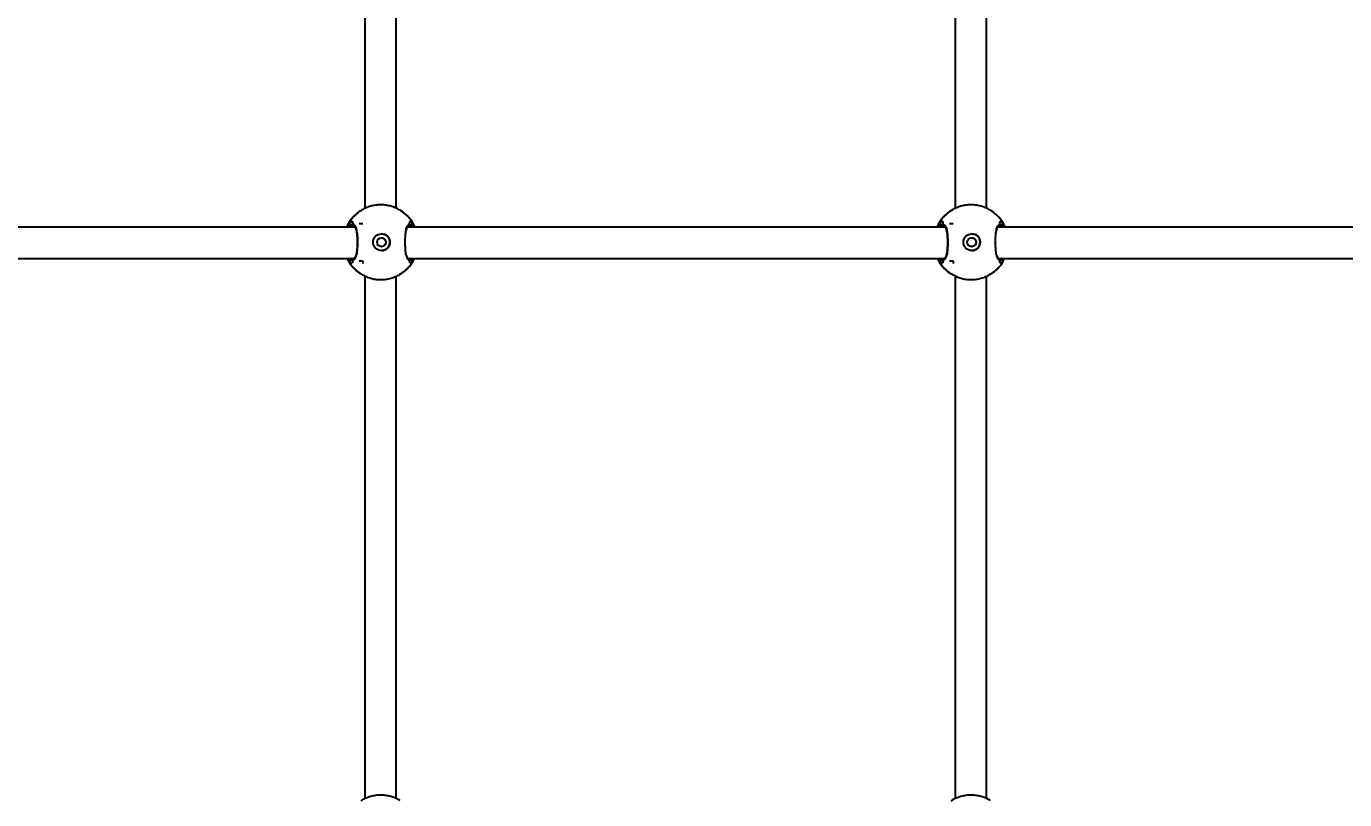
# Model space of a CAD drawing. Header units: millimetres. Extents: x -3365 to 2979, y -3775 to 2808.
# Drawn here: x -451 to 219, y -425 to -32 of the extents above; entities that cross this region are included whole.
import ezdxf

# ---------------------------------------------------------------- set-up
doc = ezdxf.new("R2010")
doc.units = ezdxf.units.MM
for name, color, linetype in [('DIKOM_ОБЪЕКТ', 7, 'Continuous'), ('DIKOM_РАЗМЕР_ЗОНА', 7, 'Continuous'), ('DIKOM_РАЗМЕР_ОБЪЕКТА', 7, 'Continuous')]:
    doc.layers.add(name, color=color, linetype=linetype)
doc.styles.add('style1', font='arial.ttf', dxfattribs={"width": 0.8})
doc.dimstyles.new('1-50', dxfattribs={"dimtxt": 300, "dimasz": 200, "dimexe": 100, "dimexo": 0, "dimgap": 100, "dimtad": 1, "dimdec": 0, "dimtxsty": 'style1', "dimcen": 0, "dimclrd": 7, "dimclre": 7, "dimadec": 1, "dimazin": 2, "dimtfac": 1, "dimtdec": 0, "dimtmove": 0, "dimatfit": 3, "dimfxl": 0, "dimlwd": 25, "dimlwe": 18, "dimarcsym": 0})

# ---------------------------------------------------------------- blocks, each defined once
blk = doc.blocks.new('*D10')
at = {"layer": 'Defpoints', "color": 0, "transparency": 16777216}
for p in [(-921.14, 1308.33), (-1680.72, -1441.67), (325.78, -1441.67)]:
    blk.add_point(p, dxfattribs=at)
at = {"layer": 'DIKOM_РАЗМЕР_ОБЪЕКТА', "color": 7, "lineweight": 18, "transparency": 16777216}
for p, q in [((-921.14, 1308.33), (-1780.72, 1308.33)), ((325.78, -1441.67), (-1780.72, -1441.67))]:
    blk.add_line(p, q, dxfattribs=at)
at = {"layer": 'DIKOM_РАЗМЕР_ОБЪЕКТА', "color": 7, "lineweight": 25, "transparency": 16777216}
blk.add_line((-1680.72, 1108.33), (-1680.72, -1241.67), dxfattribs=at)
at = {"layer": 'DIKOM_РАЗМЕР_ОБЪЕКТА', "color": 7, "transparency": 16777216}
for points in [[(-1714.05, 1108.33), (-1647.38, 1108.33), (-1680.72, 1308.33)], [(-1714.05, -1241.67), (-1647.38, -1241.67), (-1680.72, -1441.67)]]:
    blk.add_solid(points, dxfattribs=at)
at = {"layer": 'DIKOM_РАЗМЕР_ОБЪЕКТА', "color": 0, "transparency": 16777216, "insert": (-1933.89, 16.54), "char_height": 300, "attachment_point": 5, "rotation": 90, "style": 'style1'}
blk.add_mtext('2750', dxfattribs=at)
blk = doc.blocks.new('*D12')
at = {"layer": 'Defpoints', "color": 0, "transparency": 16777216}
for p in [(-2915.08, 2808.33), (772.79, 2808.33), (178.86, -2941.67)]:
    blk.add_point(p, dxfattribs=at)
at = {"layer": 'DIKOM_РАЗМЕР_ЗОНА', "color": 7, "lineweight": 18, "transparency": 16777216}
for p, q in [((772.79, 2808.33), (-3015.08, 2808.33)), ((178.86, -2941.67), (-3015.08, -2941.67))]:
    blk.add_line(p, q, dxfattribs=at)
at = {"layer": 'DIKOM_РАЗМЕР_ЗОНА', "color": 7, "lineweight": 25, "transparency": 16777216}
blk.add_line((-2915.08, -2741.67), (-2915.08, 2608.33), dxfattribs=at)
at = {"layer": 'DIKOM_РАЗМЕР_ЗОНА', "color": 7, "transparency": 16777216}
for points in [[(-2948.41, 2608.33), (-2881.74, 2608.33), (-2915.08, 2808.33)], [(-2948.41, -2741.67), (-2881.74, -2741.67), (-2915.08, -2941.67)]]:
    blk.add_solid(points, dxfattribs=at)
at = {"layer": 'DIKOM_РАЗМЕР_ЗОНА', "color": 0, "transparency": 16777216, "insert": (-3168.25, 58.33), "char_height": 300, "attachment_point": 5, "rotation": 90, "style": 'style1'}
blk.add_mtext('5750', dxfattribs=at)

msp = doc.modelspace()

# ---------------------------------------------------------------- linework, layer by layer
at = {"layer": 'DIKOM_ОБЪЕКТ'}
for p, q in [((-279.15, 141.47), (-279.15, -124.26)), ((-263.15, -124.09), (-263.15, 141.35)), ((20.85, 141.47), (20.85, -124.26)), ((36.85, -124.09), (36.85, 141.35)), ((-281.25, -125.39), (-280.57, -125.31)), ((-260.8, -125.39), (-260.75, -125.39)), ((18.75, -125.39), (19.43, -125.31)), ((39.2, -125.39), (39.25, -125.39)), ((-284.16, -133.7), (-557.42, -133.7)), ((-286.44, -132.38), (-285.52, -132.14)), ((-285.25, -132.92), (-285.13, -132.91)), ((-281.93, -131.89), (-280.08, -131.89)), ((15.84, -133.7), (-257.42, -133.7)), ((-256.56, -132.92), (-256.48, -132.91)), ((-256.17, -132.14), (-255.31, -132.41)), ((-254.99, -131.2), (-254.92, -131.55)), ((13.56, -132.38), (14.48, -132.14)), ((14.75, -132.92), (14.87, -132.91)), ((18.07, -131.89), (19.92, -131.89)), ((315.84, -133.7), (42.58, -133.7)), ((43.44, -132.92), (43.52, -132.91)), ((43.83, -132.14), (44.69, -132.41)), ((45.01, -131.2), (45.08, -131.55)), ((-556.93, -149.7), (-284.7, -149.7)), ((-286.12, -149.56), (-285.32, -149.86)), ((-285.13, -149.87), (-285.31, -149.85)), ((-281.93, -150.89), (-280.08, -150.89)), ((-280.08, -150.89), (-280.08, -152.26)), ((-256.93, -149.7), (15.3, -149.7)), ((-255.22, -150.29), (-256.17, -150.63)), ((-256.05, -149.7), (-255.38, -149.49)), ((-254.92, -151.23), (-254.99, -151.57)), ((13.88, -149.56), (14.68, -149.86)), ((14.87, -149.87), (14.69, -149.85)), ((18.07, -150.89), (19.92, -150.89)), ((19.92, -150.89), (19.92, -152.26)), ((43.07, -149.7), (315.3, -149.7)), ((43.55, -149.83), (44.62, -149.49)), ((44.78, -150.29), (43.83, -150.63)), ((45.08, -151.23), (45.01, -151.57)), ((-285, -154.19), (-284.74, -154.47)), ((-281.25, -157.39), (-280.57, -157.47)), ((-279.15, -158.53), (-279.15, -424.26)), ((-263.15, -424.09), (-263.15, -158.65)), ((-261.57, -157.47), (-260.75, -157.39)), ((15, -154.19), (15.26, -154.47)), ((18.75, -157.39), (19.43, -157.47)), ((20.85, -158.53), (20.85, -424.26)), ((36.85, -424.09), (36.85, -158.65)), ((38.43, -157.47), (39.25, -157.39))]:
    msp.add_line(p, q, dxfattribs=at)
for centre, radius in [((-270.64, -141.39), 4.25), ((-270.68, -141.39), 2.25), ((29.36, -141.39), 4.25), ((29.32, -141.39), 2.25)]:
    msp.add_circle(centre, radius, dxfattribs=at)
for centre, radius, start, end in [((-271, -141.39), 19, 122.65256, 147.35398), ((-271, -141.39), 19, 32.64459, 57.34887), ((29, -141.39), 19, 122.6506, 147.35534), ((29, -141.39), 19, 32.64466, 57.3494), ((-270.97, -141.36), 18.63, 144.3858, 149.43456), ((-271, -141.29), 17.16, 144.95184, 147.80965), ((-270.7, -141.29), 17.16, 32.19035, 35.04816), ((-270.9, -141.36), 18.63, 30.56544, 35.6142), ((29.1, -141.41), 18.71, 144.39664, 149.42372), ((29.18, -141.41), 17.38, 144.96963, 147.79186), ((29.36, -141.25), 17.09, 32.18449, 35.05402), ((29.09, -141.37), 18.65, 30.57141, 35.61521), ((-270.64, -141.39), 4.25, 359.9989, 89.99387), ((29.36, -141.39), 4.25, 359.99752, 89.99445), ((-270.64, -141.39), 4.25, 269.9987, 0.00692), ((29.36, -141.39), 4.25, 269.99813, 0.0083), ((-270.93, -141.39), 18.67, 210.56893, 215.60616), ((-271, -141.39), 19, 212.64487, 237.34859), ((-270.89, -141.42), 17.29, 212.20529, 215.04205), ((-271, -141.39), 19, 302.64997, 327.35656), ((-270.8, -141.42), 17.29, 324.95795, 327.79471), ((-270.93, -141.39), 18.67, 324.39384, 329.43107), ((29.14, -141.35), 18.75, 210.57977, 215.59532), ((29, -141.39), 19, 212.6435, 237.35055), ((29.29, -141.3), 17.51, 212.22316, 215.02419), ((29, -141.39), 19, 302.64945, 327.3565), ((29.25, -141.46), 17.22, 324.95212, 327.80053), ((29.05, -141.38), 18.69, 324.39283, 329.42511)]:
    msp.add_arc(centre, radius, start, end, dxfattribs=at)
for points, knots in [([(-281.3, -125.45), (-281.43, -125.52), (-282.21, -125.98), (-283.52, -127.05), (-285.16, -128.64), (-286.57, -130.43), (-287.65, -132.12), (-288.15, -133.25), (-288.35, -133.7)], [0, 0, 0, 0, 0.038969, 0.24813, 0.456371, 0.663079, 0.86703, 1, 1, 1, 1]), ([(-261.18, -125.12), (-261.84, -124.76), (-263.17, -124.01), (-265.35, -123.2), (-267.64, -122.64), (-270.03, -122.36), (-272.47, -122.39), (-274.93, -122.74), (-277.36, -123.43), (-279.48, -124.31), (-280.71, -125.08), (-281.21, -125.39)], [0, 0, 0, 0, 0.107113, 0.217064, 0.328828, 0.442382, 0.55776, 0.675059, 0.794452, 0.916227, 1, 1, 1, 1]), ([(-260.73, -125.43), (-260.87, -125.32), (-261.01, -125.21), (-261.17, -125.13), (-261.18, -125.12)], [0, 0, 0, 0, 0.963295, 1, 1, 1, 1]), ([(-254.97, -131.19), (-254.99, -131.16), (-255.35, -130.53), (-256.23, -129.39), (-257.66, -127.8), (-259.16, -126.46), (-260.25, -125.74), (-260.73, -125.43)], [0, 0, 0, 0, 0.012223, 0.264709, 0.524838, 0.791498, 1, 1, 1, 1]), ([(18.7, -125.45), (18.57, -125.52), (17.79, -125.98), (16.48, -127.05), (14.84, -128.64), (13.43, -130.43), (12.35, -132.12), (11.85, -133.25), (11.65, -133.7)], [0, 0, 0, 0, 0.038969, 0.24813, 0.45637, 0.663078, 0.867026, 1, 1, 1, 1]), ([(38.82, -125.12), (38.16, -124.76), (36.83, -124.01), (34.65, -123.2), (32.36, -122.64), (29.97, -122.36), (27.53, -122.39), (25.07, -122.74), (22.64, -123.43), (20.52, -124.31), (19.29, -125.08), (18.79, -125.39)], [0, 0, 0, 0, 0.107111, 0.217064, 0.328826, 0.442377, 0.557756, 0.675058, 0.794451, 0.91623, 1, 1, 1, 1]), ([(39.27, -125.43), (39.13, -125.32), (38.99, -125.21), (38.83, -125.13), (38.82, -125.12)], [0, 0, 0, 0, 0.963198, 1, 1, 1, 1]), ([(45.03, -131.19), (45.01, -131.16), (44.65, -130.53), (43.77, -129.39), (42.34, -127.8), (40.84, -126.46), (39.75, -125.74), (39.27, -125.43)], [0, 0, 0, 0, 0.012223, 0.264707, 0.52483, 0.7915, 1, 1, 1, 1]), ([(-287.93, -133.7), (-287.5, -133.15), (-287.01, -132.51), (-286.51, -132.4), (-286.44, -132.38)], [0, 0, 0, 0, 0.85841, 1, 1, 1, 1]), ([(-285.23, -132.94), (-285.56, -132.94), (-286.09, -132.94), (-286.62, -133.5), (-286.81, -133.7)], [0, 0, 0, 0, 0.63344, 1, 1, 1, 1]), ([(-286.11, -130.51), (-286.02, -130.67), (-285.83, -130.98), (-285.31, -131.28), (-285.05, -131.43)], [0, 0, 0, 0, 0.496571, 1, 1, 1, 1]), ([(-285.05, -131.43), (-285.31, -131.28), (-285.83, -130.98), (-286.02, -130.67), (-286.11, -130.51)], [0, 0, 0, 0, 0.496486, 1, 1, 1, 1]), ([(-285.24, -132.87), (-285.24, -132.87), (-285.3, -132.86), (-285.41, -132.78), (-285.54, -132.64), (-285.6, -132.47), (-285.6, -132.31), (-285.56, -132.2), (-285.53, -132.15), (-285.52, -132.14)], [0, 0, 0, 0, 0.003687, 0.219109, 0.428654, 0.623606, 0.804843, 0.979523, 1, 1, 1, 1]), ([(-285.52, -132.14), (-285.55, -132.19), (-285.59, -132.28), (-285.6, -132.45), (-285.56, -132.6), (-285.46, -132.74), (-285.32, -132.84), (-285.18, -132.9), (-285.08, -132.9), (-285.05, -132.9)], [0, 0, 0, 0, 0.145258, 0.290782, 0.434645, 0.582106, 0.738551, 0.906189, 1, 1, 1, 1]), ([(-285.52, -132.14), (-285.14, -132.27), (-284.34, -132.55), (-283.51, -134.29), (-283.09, -136.55), (-282.88, -139.12), (-282.83, -141.88), (-282.95, -144.93), (-283.29, -147.57), (-283.93, -149.52), (-284.73, -150.46), (-285.32, -150.59), (-285.52, -150.63)], [0, 0, 0, 0, 0.111434, 0.229359, 0.339013, 0.410113, 0.51671, 0.623259, 0.729394, 0.834804, 0.941414, 1, 1, 1, 1]), ([(-285.04, -132.94), (-284.98, -132.95), (-284.78, -132.98), (-284.46, -133.24), (-284.06, -133.8), (-283.7, -134.64), (-283.42, -135.75), (-283.21, -137.08), (-283.08, -138.56), (-283.01, -139.87), (-283.01, -140.66), (-283.01, -140.92)], [0, 0, 0, 0, 0.05631, 0.183682, 0.303648, 0.431187, 0.558268, 0.683795, 0.812724, 0.940876, 1, 1, 1, 1]), ([(-258.15, -135.45), (-258.12, -135.22), (-257.97, -134.17), (-257.44, -132.95), (-256.74, -132.24), (-256.28, -132.16), (-256.17, -132.14)], [0, 0, 0, 0, 0.10276, 0.487505, 0.879931, 1, 1, 1, 1]), ([(-258.04, -135.65), (-257.99, -135.42), (-257.88, -134.79), (-257.61, -134.01), (-257.26, -133.35), (-256.88, -133), (-256.67, -132.87), (-256.53, -132.9), (-256.52, -132.9)], [0, 0, 0, 0, 0.124983, 0.336784, 0.549209, 0.760544, 0.983632, 1, 1, 1, 1]), ([(-255.75, -130.51), (-255.82, -130.67), (-255.95, -130.98), (-256.42, -131.28), (-256.65, -131.43)], [0, 0, 0, 0, 0.496572, 1, 1, 1, 1]), ([(-255.75, -130.51), (-255.82, -130.67), (-255.95, -130.98), (-256.42, -131.28), (-256.65, -131.43)], [0, 0, 0, 0, 0.496572, 1, 1, 1, 1]), ([(-256.17, -132.14), (-256.15, -132.19), (-256.1, -132.28), (-256.1, -132.45), (-256.14, -132.6), (-256.24, -132.74), (-256.37, -132.84), (-256.52, -132.9), (-256.61, -132.9), (-256.65, -132.9)], [0, 0, 0, 0, 0.145261, 0.290784, 0.434635, 0.582098, 0.738546, 0.906187, 1, 1, 1, 1]), ([(-256.52, -132.88), (-256.5, -132.88), (-256.41, -132.87), (-256.28, -132.78), (-256.16, -132.64), (-256.1, -132.47), (-256.1, -132.31), (-256.14, -132.2), (-256.17, -132.15), (-256.17, -132.14)], [0, 0, 0, 0, 0.067209, 0.268905, 0.465058, 0.647609, 0.8173, 0.980828, 1, 1, 1, 1]), ([(-255.01, -133.7), (-255.17, -133.52), (-255.64, -132.95), (-256.12, -132.95), (-256.44, -132.96)], [0, 0, 0, 0, 0.319427, 1, 1, 1, 1]), ([(-255.31, -132.41), (-255.22, -132.43), (-254.78, -132.53), (-254.34, -133.18), (-253.99, -133.7)], [0, 0, 0, 0, 0.1993, 1, 1, 1, 1]), ([(-253.65, -133.7), (-253.77, -133.41), (-254.14, -132.54), (-254.64, -131.73), (-254.97, -131.19)], [0, 0, 0, 0, 0.33145, 1, 1, 1, 1]), ([(12.07, -133.7), (12.5, -133.15), (12.99, -132.51), (13.49, -132.4), (13.56, -132.38)], [0, 0, 0, 0, 0.858405, 1, 1, 1, 1]), ([(14.77, -132.94), (14.44, -132.94), (13.91, -132.94), (13.38, -133.5), (13.19, -133.7)], [0, 0, 0, 0, 0.633446, 1, 1, 1, 1]), ([(13.89, -130.51), (13.98, -130.67), (14.17, -130.98), (14.69, -131.28), (14.95, -131.43)], [0, 0, 0, 0, 0.496571, 1, 1, 1, 1]), ([(14.95, -131.43), (14.69, -131.28), (14.17, -130.98), (13.98, -130.67), (13.89, -130.51)], [0, 0, 0, 0, 0.496486, 1, 1, 1, 1]), ([(14.76, -132.87), (14.76, -132.87), (14.7, -132.86), (14.59, -132.78), (14.46, -132.64), (14.4, -132.47), (14.4, -132.31), (14.44, -132.2), (14.47, -132.15), (14.48, -132.14)], [0, 0, 0, 0, 0.003753, 0.219189, 0.428662, 0.623627, 0.804877, 0.979522, 1, 1, 1, 1]), ([(14.48, -132.14), (14.45, -132.19), (14.41, -132.28), (14.4, -132.45), (14.44, -132.6), (14.54, -132.74), (14.68, -132.84), (14.82, -132.9), (14.92, -132.9), (14.95, -132.9)], [0, 0, 0, 0, 0.145257, 0.290777, 0.434625, 0.582116, 0.738604, 0.906189, 1, 1, 1, 1]), ([(14.48, -132.14), (14.86, -132.27), (15.66, -132.55), (16.49, -134.29), (16.91, -136.55), (17.12, -139.12), (17.17, -141.88), (17.05, -144.93), (16.71, -147.57), (16.07, -149.52), (15.27, -150.46), (14.68, -150.59), (14.48, -150.63)], [0, 0, 0, 0, 0.111434, 0.229359, 0.339013, 0.410113, 0.516709, 0.623259, 0.729394, 0.834804, 0.941413, 1, 1, 1, 1]), ([(14.96, -132.94), (15.02, -132.95), (15.22, -132.98), (15.54, -133.24), (15.94, -133.8), (16.3, -134.64), (16.58, -135.75), (16.79, -137.08), (16.92, -138.56), (16.99, -139.87), (16.99, -140.66), (16.99, -140.92)], [0, 0, 0, 0, 0.05631, 0.183682, 0.303647, 0.431188, 0.558268, 0.683794, 0.812724, 0.940876, 1, 1, 1, 1]), ([(41.85, -135.45), (41.88, -135.22), (42.03, -134.17), (42.56, -132.95), (43.26, -132.24), (43.72, -132.16), (43.83, -132.14)], [0, 0, 0, 0, 0.102761, 0.487503, 0.879934, 1, 1, 1, 1]), ([(41.96, -135.65), (42.01, -135.42), (42.12, -134.79), (42.39, -134.01), (42.74, -133.35), (43.12, -133), (43.33, -132.87), (43.47, -132.9), (43.48, -132.9)], [0, 0, 0, 0, 0.124983, 0.336786, 0.549209, 0.760544, 0.983632, 1, 1, 1, 1]), ([(44.25, -130.51), (44.18, -130.67), (44.05, -130.98), (43.58, -131.28), (43.35, -131.43)], [0, 0, 0, 0, 0.49657, 1, 1, 1, 1]), ([(44.25, -130.51), (44.18, -130.67), (44.05, -130.98), (43.58, -131.28), (43.35, -131.43)], [0, 0, 0, 0, 0.49657, 1, 1, 1, 1]), ([(43.83, -132.14), (43.85, -132.19), (43.9, -132.28), (43.9, -132.45), (43.86, -132.6), (43.77, -132.74), (43.63, -132.84), (43.48, -132.9), (43.39, -132.9), (43.35, -132.9)], [0, 0, 0, 0, 0.145251, 0.290765, 0.434607, 0.58203, 0.738511, 0.906193, 1, 1, 1, 1]), ([(43.48, -132.88), (43.5, -132.88), (43.59, -132.87), (43.72, -132.78), (43.84, -132.64), (43.9, -132.47), (43.9, -132.31), (43.86, -132.2), (43.83, -132.15), (43.83, -132.14)], [0, 0, 0, 0, 0.067264, 0.268939, 0.465113, 0.647624, 0.817297, 0.98083, 1, 1, 1, 1]), ([(44.99, -133.7), (44.83, -133.52), (44.36, -132.95), (43.88, -132.95), (43.56, -132.96)], [0, 0, 0, 0, 0.319421, 1, 1, 1, 1]), ([(44.69, -132.41), (44.78, -132.43), (45.22, -132.53), (45.66, -133.18), (46.01, -133.7)], [0, 0, 0, 0, 0.199305, 1, 1, 1, 1]), ([(46.35, -133.7), (46.23, -133.41), (45.86, -132.54), (45.36, -131.73), (45.03, -131.19)], [0, 0, 0, 0, 0.331455, 1, 1, 1, 1]), ([(-270.73, -139.15), (-270.52, -139.16), (-270.06, -139.19), (-269.41, -139.52), (-268.87, -140.04), (-268.54, -140.7), (-268.5, -141.17), (-268.48, -141.39)], [0, 0, 0, 0, 0.181204, 0.388194, 0.601204, 0.818584, 1, 1, 1, 1]), ([(-257.8, -148.6), (-257.91, -148.34), (-258.24, -147.52), (-258.43, -145.55), (-258.57, -142.94), (-258.58, -140.17), (-258.48, -137.39), (-258.24, -136.03), (-258.15, -135.45)], [0, 0, 0, 0, 0.095457, 0.303915, 0.440558, 0.645592, 0.850384, 1, 1, 1, 1]), ([(29.27, -139.15), (29.48, -139.16), (29.94, -139.19), (30.59, -139.52), (31.13, -140.04), (31.46, -140.7), (31.5, -141.17), (31.52, -141.39)], [0, 0, 0, 0, 0.181235, 0.388193, 0.601213, 0.818583, 1, 1, 1, 1]), ([(42.2, -148.6), (42.09, -148.34), (41.76, -147.52), (41.57, -145.55), (41.43, -142.94), (41.42, -140.17), (41.52, -137.39), (41.76, -136.03), (41.85, -135.45)], [0, 0, 0, 0, 0.095457, 0.303915, 0.440558, 0.645592, 0.850384, 1, 1, 1, 1]), ([(-283.01, -140.92), (-283, -141.21), (-282.99, -142.06), (-283.04, -143.45), (-283.14, -145.01), (-283.31, -146.43), (-283.56, -147.65), (-283.88, -148.62), (-284.27, -149.32), (-284.69, -149.73), (-284.96, -149.89), (-285.13, -149.87), (-285.15, -149.87)], [0, 0, 0, 0, 0.063293, 0.180364, 0.296849, 0.412182, 0.527054, 0.639976, 0.752368, 0.864577, 0.982618, 1, 1, 1, 1]), ([(-268.48, -141.39), (-268.5, -141.64), (-268.55, -142.13), (-268.92, -142.8), (-269.48, -143.31), (-270.12, -143.61), (-270.56, -143.61), (-270.73, -143.61)], [0, 0, 0, 0, 0.2097, 0.419267, 0.633143, 0.850569, 1, 1, 1, 1]), ([(16.99, -140.92), (17, -141.21), (17.01, -142.06), (16.97, -143.45), (16.86, -145.01), (16.69, -146.43), (16.44, -147.65), (16.12, -148.62), (15.73, -149.32), (15.31, -149.73), (15.04, -149.89), (14.87, -149.87), (14.85, -149.87)], [0, 0, 0, 0, 0.063293, 0.180363, 0.296849, 0.412182, 0.527055, 0.639976, 0.752368, 0.864578, 0.982618, 1, 1, 1, 1]), ([(31.52, -141.39), (31.5, -141.64), (31.45, -142.13), (31.08, -142.8), (30.52, -143.31), (29.88, -143.61), (29.44, -143.61), (29.27, -143.61)], [0, 0, 0, 0, 0.2097, 0.419268, 0.633144, 0.850585, 1, 1, 1, 1]), ([(-288.07, -149.7), (-288.04, -149.78), (-287.74, -150.47), (-286.98, -151.7), (-286.1, -153), (-285.49, -153.65), (-285.35, -153.8)], [0, 0, 0, 0, 0.051925, 0.456618, 0.876777, 1, 1, 1, 1]), ([(-286.64, -150.24), (-286.76, -150.21), (-286.99, -150.17), (-287.21, -149.85), (-287.32, -149.7)], [0, 0, 0, 0, 0.526143, 1, 1, 1, 1]), ([(-285.52, -150.63), (-285.57, -150.64), (-285.92, -150.66), (-286.3, -150.44), (-286.64, -150.24)], [0, 0, 0, 0, 0.120946, 1, 1, 1, 1]), ([(-285.05, -151.35), (-285.31, -151.5), (-285.83, -151.8), (-286.02, -152.11), (-286.11, -152.26)], [0, 0, 0, 0, 0.496485, 1, 1, 1, 1]), ([(-286.11, -152.26), (-286.02, -152.11), (-285.83, -151.8), (-285.31, -151.5), (-285.05, -151.35)], [0, 0, 0, 0, 0.49657, 1, 1, 1, 1]), ([(-285.52, -150.63), (-285.55, -150.59), (-285.59, -150.49), (-285.6, -150.33), (-285.56, -150.17), (-285.46, -150.04), (-285.32, -149.93), (-285.18, -149.88), (-285.08, -149.87), (-285.05, -149.87)], [0, 0, 0, 0, 0.145352, 0.290759, 0.434614, 0.582158, 0.738528, 0.906193, 1, 1, 1, 1]), ([(-285.19, -149.9), (-285.2, -149.9), (-285.29, -149.91), (-285.41, -149.99), (-285.54, -150.13), (-285.6, -150.3), (-285.6, -150.47), (-285.56, -150.58), (-285.53, -150.63), (-285.52, -150.63)], [0, 0, 0, 0, 0.057058, 0.260875, 0.459288, 0.643793, 0.815193, 0.980513, 1, 1, 1, 1]), ([(-256.17, -150.63), (-256.23, -150.63), (-256.69, -150.56), (-257.34, -150.14), (-257.68, -149), (-257.8, -148.6)], [0, 0, 0, 0, 0.078538, 0.679046, 1, 1, 1, 1]), ([(-256.68, -149.82), (-256.74, -149.81), (-256.91, -149.77), (-257.22, -149.46), (-257.53, -148.97), (-257.68, -148.5), (-257.74, -148.32)], [0, 0, 0, 0, 0.180993, 0.503843, 0.809032, 1, 1, 1, 1]), ([(-257.63, -154.84), (-257.37, -154.59), (-256.57, -153.82), (-255.68, -152.72), (-255.14, -151.82), (-254.99, -151.57)], [0, 0, 0, 0, 0.252607, 0.792677, 1, 1, 1, 1]), ([(-256.65, -149.87), (-256.63, -149.88), (-256.57, -149.89), (-256.5, -149.85), (-256.45, -149.83)], [0, 0, 0, 0, 0.218328, 1, 1, 1, 1]), ([(-256.65, -149.87), (-256.58, -149.88), (-256.45, -149.89), (-256.28, -149.99), (-256.16, -150.13), (-256.1, -150.3), (-256.1, -150.47), (-256.14, -150.58), (-256.17, -150.63), (-256.17, -150.63)], [0, 0, 0, 0, 0.177675, 0.355429, 0.528433, 0.689362, 0.838845, 0.983005, 1, 1, 1, 1]), ([(-256.17, -150.63), (-256.15, -150.59), (-256.1, -150.49), (-256.1, -150.33), (-256.14, -150.17), (-256.24, -150.04), (-256.37, -149.93), (-256.52, -149.88), (-256.61, -149.87), (-256.65, -149.87)], [0, 0, 0, 0, 0.145354, 0.290761, 0.434604, 0.58215, 0.738523, 0.906192, 1, 1, 1, 1]), ([(-256.65, -151.35), (-256.42, -151.5), (-255.95, -151.8), (-255.82, -152.11), (-255.75, -152.26)], [0, 0, 0, 0, 0.496485, 1, 1, 1, 1]), ([(-256.65, -151.35), (-256.42, -151.5), (-255.95, -151.8), (-255.82, -152.11), (-255.75, -152.26)], [0, 0, 0, 0, 0.496485, 1, 1, 1, 1]), ([(-254.51, -149.7), (-254.64, -149.89), (-254.88, -150.23), (-255.11, -150.27), (-255.22, -150.29)], [0, 0, 0, 0, 0.57435, 1, 1, 1, 1]), ([(-254.99, -151.57), (-254.74, -151.19), (-254.34, -150.59), (-254.05, -149.94), (-253.95, -149.7)], [0, 0, 0, 0, 0.639494, 1, 1, 1, 1]), ([(11.93, -149.7), (11.96, -149.78), (12.26, -150.47), (13.02, -151.7), (13.9, -153), (14.51, -153.65), (14.65, -153.8)], [0, 0, 0, 0, 0.05192, 0.456618, 0.876777, 1, 1, 1, 1]), ([(13.36, -150.24), (13.24, -150.21), (13.01, -150.17), (12.79, -149.85), (12.68, -149.7)], [0, 0, 0, 0, 0.526149, 1, 1, 1, 1]), ([(14.48, -150.63), (14.43, -150.64), (14.08, -150.66), (13.7, -150.44), (13.36, -150.24)], [0, 0, 0, 0, 0.12094, 1, 1, 1, 1]), ([(14.95, -151.35), (14.69, -151.5), (14.17, -151.8), (13.98, -152.11), (13.89, -152.26)], [0, 0, 0, 0, 0.496485, 1, 1, 1, 1]), ([(13.89, -152.26), (13.98, -152.11), (14.17, -151.8), (14.69, -151.5), (14.95, -151.35)], [0, 0, 0, 0, 0.49657, 1, 1, 1, 1]), ([(14.48, -150.63), (14.45, -150.59), (14.41, -150.49), (14.4, -150.33), (14.44, -150.17), (14.54, -150.04), (14.68, -149.93), (14.82, -149.88), (14.92, -149.87), (14.95, -149.87)], [0, 0, 0, 0, 0.145351, 0.290754, 0.434594, 0.582168, 0.738581, 0.906194, 1, 1, 1, 1]), ([(14.81, -149.9), (14.8, -149.9), (14.71, -149.91), (14.59, -149.99), (14.46, -150.13), (14.4, -150.3), (14.4, -150.47), (14.44, -150.58), (14.47, -150.63), (14.48, -150.63)], [0, 0, 0, 0, 0.057065, 0.260908, 0.459264, 0.643792, 0.815214, 0.98051, 1, 1, 1, 1]), ([(43.83, -150.63), (43.77, -150.63), (43.31, -150.56), (42.66, -150.14), (42.32, -149), (42.2, -148.6)], [0, 0, 0, 0, 0.078538, 0.679046, 1, 1, 1, 1]), ([(43.32, -149.82), (43.26, -149.81), (43.09, -149.77), (42.78, -149.46), (42.47, -148.97), (42.32, -148.5), (42.26, -148.32)], [0, 0, 0, 0, 0.180993, 0.503839, 0.80903, 1, 1, 1, 1]), ([(42.37, -154.84), (42.63, -154.59), (43.43, -153.82), (44.32, -152.72), (44.86, -151.82), (45.01, -151.57)], [0, 0, 0, 0, 0.252615, 0.792671, 1, 1, 1, 1]), ([(43.35, -149.87), (43.37, -149.88), (43.43, -149.89), (43.5, -149.85), (43.55, -149.83)], [0, 0, 0, 0, 0.218319, 1, 1, 1, 1]), ([(43.35, -149.87), (43.42, -149.88), (43.55, -149.89), (43.72, -149.99), (43.84, -150.13), (43.9, -150.3), (43.9, -150.47), (43.86, -150.58), (43.83, -150.63), (43.83, -150.63)], [0, 0, 0, 0, 0.177713, 0.355451, 0.528475, 0.689372, 0.83884, 0.983006, 1, 1, 1, 1]), ([(43.83, -150.63), (43.85, -150.59), (43.9, -150.49), (43.9, -150.33), (43.86, -150.17), (43.77, -150.04), (43.63, -149.93), (43.48, -149.88), (43.39, -149.87), (43.35, -149.87)], [0, 0, 0, 0, 0.145345, 0.290742, 0.434576, 0.582082, 0.738489, 0.906198, 1, 1, 1, 1]), ([(43.35, -151.35), (43.58, -151.5), (44.05, -151.8), (44.18, -152.11), (44.25, -152.26)], [0, 0, 0, 0, 0.496483, 1, 1, 1, 1]), ([(43.35, -151.35), (43.58, -151.5), (44.05, -151.8), (44.18, -152.11), (44.25, -152.26)], [0, 0, 0, 0, 0.496483, 1, 1, 1, 1]), ([(45.49, -149.7), (45.36, -149.89), (45.12, -150.23), (44.89, -150.27), (44.78, -150.29)], [0, 0, 0, 0, 0.574356, 1, 1, 1, 1]), ([(45.01, -151.57), (45.26, -151.19), (45.66, -150.59), (45.95, -149.94), (46.05, -149.7)], [0, 0, 0, 0, 0.639489, 1, 1, 1, 1]), ([(-284.74, -154.47), (-284.61, -154.63), (-283.98, -155.33), (-282.81, -156.33), (-281.71, -157.06), (-281.21, -157.39)], [0, 0, 0, 0, 0.134315, 0.610921, 1, 1, 1, 1]), ([(-280.82, -157.65), (-280.16, -158.02), (-278.83, -158.76), (-276.65, -159.57), (-274.36, -160.14), (-271.97, -160.41), (-269.53, -160.38), (-267.07, -160.03), (-264.64, -159.35), (-262.5, -158.45), (-261.25, -157.67), (-260.73, -157.34)], [0, 0, 0, 0, 0.106718, 0.216264, 0.327613, 0.440748, 0.555701, 0.672566, 0.79152, 0.912849, 1, 1, 1, 1]), ([(-260.73, -157.34), (-260.59, -157.27), (-259.8, -156.8), (-258.74, -155.97), (-257.92, -155.13), (-257.63, -154.84)], [0, 0, 0, 0, 0.116092, 0.692558, 1, 1, 1, 1]), ([(15.26, -154.47), (15.39, -154.63), (16.02, -155.33), (17.19, -156.33), (18.3, -157.06), (18.79, -157.39)], [0, 0, 0, 0, 0.134314, 0.610925, 1, 1, 1, 1]), ([(19.18, -157.65), (19.84, -158.02), (21.17, -158.76), (23.35, -159.57), (25.64, -160.14), (28.03, -160.41), (30.47, -160.38), (32.93, -160.03), (35.36, -159.35), (37.5, -158.45), (38.75, -157.67), (39.27, -157.34)], [0, 0, 0, 0, 0.106718, 0.216264, 0.327613, 0.440745, 0.555698, 0.672566, 0.79152, 0.912849, 1, 1, 1, 1]), ([(39.27, -157.34), (39.41, -157.27), (40.2, -156.8), (41.26, -155.97), (42.08, -155.13), (42.37, -154.84)], [0, 0, 0, 0, 0.116093, 0.692565, 1, 1, 1, 1]), ([(-261.18, -425.12), (-261.84, -424.76), (-263.17, -424.01), (-265.35, -423.2), (-267.64, -422.64), (-270.03, -422.36), (-272.47, -422.39), (-274.93, -422.74), (-277.36, -423.43), (-279.48, -424.31), (-280.71, -425.08), (-281.21, -425.39)], [0, 0, 0, 0, 0.107114, 0.217064, 0.328829, 0.442382, 0.557761, 0.67506, 0.794453, 0.916229, 1, 1, 1, 1]), ([(38.82, -425.12), (38.16, -424.76), (36.83, -424.01), (34.65, -423.2), (32.36, -422.64), (29.97, -422.36), (27.53, -422.39), (25.07, -422.74), (22.64, -423.43), (20.52, -424.31), (19.29, -425.08), (18.79, -425.39)], [0, 0, 0, 0, 0.107112, 0.217065, 0.328827, 0.442378, 0.557757, 0.675059, 0.794453, 0.916231, 1, 1, 1, 1])]:
    msp.add_open_spline(points, degree=3, knots=knots, dxfattribs=at)

# ---------------------------------------------------------------- dimensions: what is measured, and where the dimension line sits
at = {"layer": 'DIKOM_РАЗМЕР_ЗОНА'}
dim = msp.add_linear_dim(base=(-2915.08, 2808.33), p1=(178.86, -2941.67), p2=(772.79, 2808.33), angle=90, dimstyle='1-50', dxfattribs=at)
dim.commit()
dim.dimension.update_dxf_attribs({"geometry": '*D12', "text_midpoint": (-2915.08, 58.33), "dimtype": 160})
at = {"layer": 'DIKOM_РАЗМЕР_ОБЪЕКТА'}
dim = msp.add_linear_dim(base=(-1680.72, -1441.67), p1=(-921.14, 1308.33), p2=(325.78, -1441.67), angle=90, dimstyle='1-50', dxfattribs=at)
dim.commit()
dim.dimension.update_dxf_attribs({"geometry": '*D10', "text_midpoint": (-1680.72, 16.54), "dimtype": 160})

doc.saveas('drawing.dxf')
